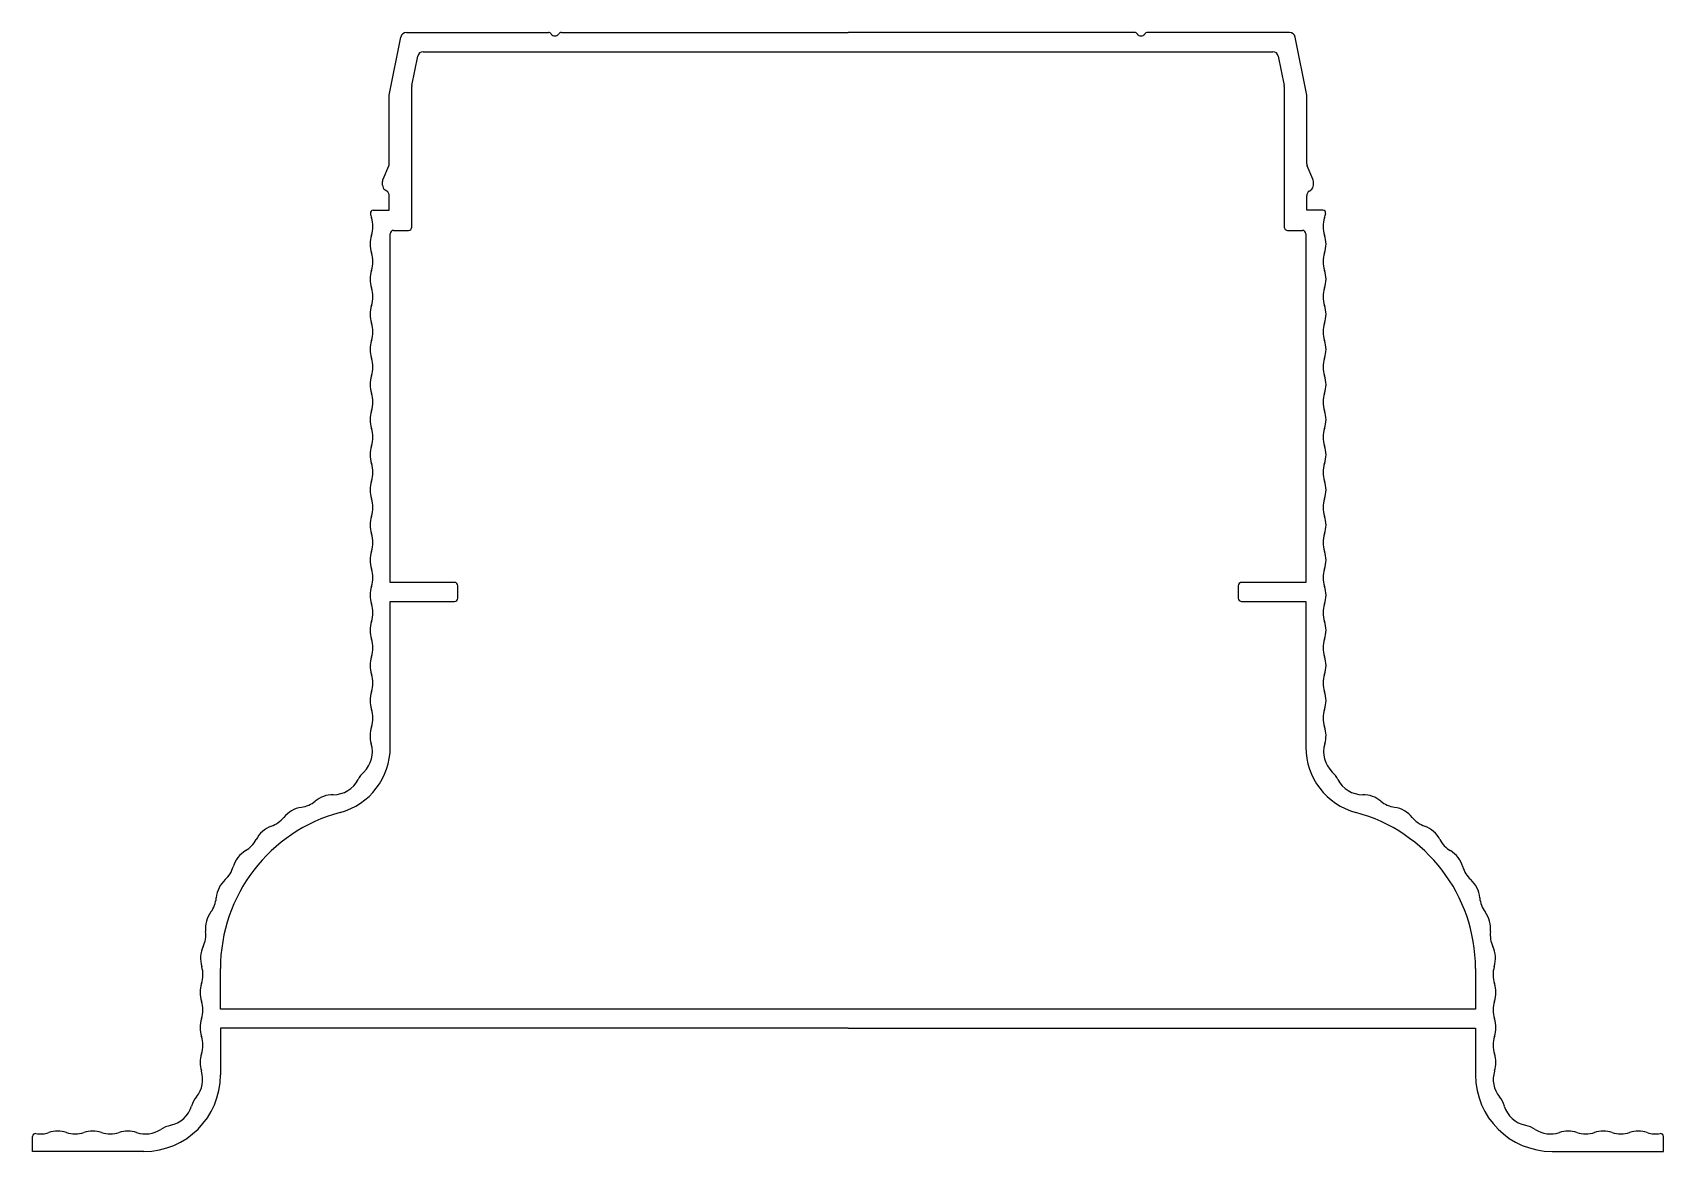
# Model space of a CAD drawing. Extents: x 2311 to 2456, y 1450 to 1550.
import ezdxf

# ---------------------------------------------------------------- set-up
doc = ezdxf.new("R2010")
doc.units = 0
doc.layers.get('0').update_dxf_attribs({"linetype": 'CONTINUOUS'})

msp = doc.modelspace()

# ---------------------------------------------------------------- linework, layer by layer
for p, q in [((2343.12, 1544.39), (2344.16, 1549.54)), ((2344.65, 1549.95), (2357.28, 1549.95)), ((2358.43, 1549.95), (2383.91, 1549.95)), ((2409.39, 1549.95), (2383.91, 1549.95)), ((2423.17, 1549.95), (2410.54, 1549.95)), ((2424.7, 1544.39), (2423.66, 1549.54)), ((2345.13, 1545.25), (2345.65, 1547.84)), ((2346.14, 1548.25), (2421.68, 1548.25)), ((2422.17, 1547.84), (2422.69, 1545.25)), ((2343.12, 1538.29), (2343.12, 1544.39)), ((2345.12, 1532.66), (2345.12, 1545.15)), ((2422.7, 1545.15), (2422.7, 1532.66)), ((2424.7, 1538.29), (2424.7, 1544.39)), ((2342.57, 1536.91), (2343.08, 1538.09)), ((2425.25, 1536.91), (2424.74, 1538.09)), ((2342.52, 1536.37), (2342.52, 1536.72)), ((2342.9, 1535.86), (2342.75, 1535.95)), ((2424.92, 1535.86), (2425.07, 1535.95)), ((2425.29, 1536.37), (2425.29, 1536.72)), ((2341.69, 1534.16), (2343.12, 1534.16)), ((2343.12, 1534.16), (2343.12, 1535.44)), ((2424.69, 1534.16), (2424.69, 1535.44)), ((2426.13, 1534.16), (2424.69, 1534.16)), ((2343.21, 1501.06), (2343.21, 1532.06)), ((2343.51, 1532.36), (2344.82, 1532.36)), ((2423, 1532.36), (2424.31, 1532.36)), ((2424.61, 1532.06), (2424.61, 1501.06)), ((2348.91, 1501.06), (2343.21, 1501.06)), ((2349.21, 1499.66), (2349.21, 1500.76)), ((2418.61, 1500.76), (2418.61, 1499.66)), ((2424.61, 1501.06), (2418.91, 1501.06)), ((2343.21, 1486.4), (2343.21, 1499.36)), ((2343.21, 1499.36), (2348.91, 1499.36)), ((2418.91, 1499.36), (2424.61, 1499.36)), ((2424.61, 1499.36), (2424.61, 1486.4)), ((2328.11, 1463.11), (2328.11, 1466.73)), ((2439.71, 1466.73), (2439.71, 1463.11)), ((2439.71, 1463.11), (2328.11, 1463.11)), ((2328.11, 1461.41), (2328.11, 1457.26)), ((2383.91, 1461.41), (2328.11, 1461.41)), ((2383.91, 1461.41), (2439.71, 1461.41)), ((2439.71, 1461.41), (2439.71, 1457.26)), ((2311.41, 1450.46), (2311.41, 1451.79)), ((2456.41, 1450.46), (2456.41, 1451.79)), ((2321.31, 1450.46), (2311.41, 1450.46)), ((2446.51, 1450.46), (2456.41, 1450.46))]:
    msp.add_line(p, q)
for centre, radius, start, end in [((2344.65, 1549.45), 0.5, 90, 168.6007), ((2357.28, 1549.65), 0.3, 35.1037, 90), ((2357.85, 1550.05), 0.4, 215.1037, 324.8963), ((2358.43, 1549.65), 0.3, 90, 144.8963), ((2409.39, 1549.65), 0.3, 35.1037, 90), ((2409.96, 1550.05), 0.4, 215.1037, 324.8963), ((2410.54, 1549.65), 0.3, 90, 144.8963), ((2423.17, 1549.45), 0.5, 11.3993, 90), ((2346.14, 1547.75), 0.5, 90, 168.6007), ((2421.68, 1547.75), 0.5, 11.3993, 90), ((2345.62, 1545.15), 0.5, 168.6007, 180), ((2422.2, 1545.15), 0.5, 0, 11.3993), ((2342.62, 1538.29), 0.5, 336.4943, 0), ((2425.2, 1538.29), 0.5, 180, 203.5057), ((2343.02, 1536.72), 0.5, 156.4943, 180), ((2343.02, 1536.37), 0.5, 180, 236.6249), ((2342.62, 1535.44), 0.5, 0, 56.6249), ((2425.19, 1535.44), 0.5, 123.3751, 180), ((2424.79, 1536.37), 0.5, 303.3751, 0), ((2424.79, 1536.72), 0.5, 0, 23.5057), ((2341.69, 1533.91), 0.25, 90, 189.0489), ((2426.13, 1533.91), 0.25, 350.9511, 90), ((2343.91, 1534.26), 2.5, 189.0489, 198.194), ((2339.16, 1532.7), 2.5, 341.806, 18.194), ((2344.82, 1532.66), 0.3, 270, 360), ((2423, 1532.66), 0.3, 180, 270), ((2428.66, 1532.7), 2.5, 161.806, 198.194), ((2423.91, 1534.26), 2.5, 341.806, 350.9511), ((2343.91, 1531.14), 2.5, 161.806, 198.194), ((2343.51, 1532.06), 0.3, 90, 180), ((2424.31, 1532.06), 0.3, 0, 90), ((2423.91, 1531.14), 2.5, 341.806, 18.194), ((2339.16, 1529.58), 2.5, 341.806, 18.194), ((2428.66, 1529.58), 2.5, 161.806, 198.194), ((2343.91, 1528.02), 2.5, 161.806, 198.194), ((2423.91, 1528.02), 2.5, 341.806, 18.194), ((2339.16, 1526.46), 2.5, 341.806, 18.194), ((2428.66, 1526.46), 2.5, 161.806, 198.194), ((2343.91, 1524.9), 2.5, 161.806, 198.194), ((2423.91, 1524.9), 2.5, 341.806, 18.194), ((2339.16, 1523.34), 2.5, 341.806, 18.194), ((2428.66, 1523.34), 2.5, 161.806, 198.194), ((2343.91, 1521.78), 2.5, 161.806, 198.194), ((2423.91, 1521.78), 2.5, 341.806, 18.194), ((2339.16, 1520.21), 2.5, 341.806, 18.194), ((2428.66, 1520.21), 2.5, 161.806, 198.194), ((2343.91, 1518.65), 2.5, 161.806, 198.194), ((2423.91, 1518.65), 2.5, 341.806, 18.194), ((2339.16, 1517.09), 2.5, 341.806, 18.194), ((2428.66, 1517.09), 2.5, 161.806, 198.194), ((2343.91, 1515.53), 2.5, 161.806, 198.194), ((2423.91, 1515.53), 2.5, 341.806, 18.194), ((2339.16, 1513.97), 2.5, 341.806, 18.194), ((2428.66, 1513.97), 2.5, 161.806, 198.194), ((2343.91, 1512.41), 2.5, 161.806, 198.194), ((2423.91, 1512.41), 2.5, 341.806, 18.194), ((2339.16, 1510.85), 2.5, 341.806, 18.194), ((2428.66, 1510.85), 2.5, 161.806, 198.194), ((2343.91, 1509.29), 2.5, 161.806, 198.194), ((2423.91, 1509.29), 2.5, 341.806, 18.194), ((2339.16, 1507.72), 2.5, 341.806, 18.194), ((2428.66, 1507.72), 2.5, 161.806, 198.194), ((2343.91, 1506.16), 2.5, 161.806, 198.194), ((2423.91, 1506.16), 2.5, 341.806, 18.194), ((2339.16, 1504.6), 2.5, 341.806, 18.194), ((2428.66, 1504.6), 2.5, 161.806, 198.194), ((2343.91, 1503.04), 2.5, 161.806, 198.194), ((2423.91, 1503.04), 2.5, 341.806, 18.194), ((2339.16, 1501.48), 2.5, 341.806, 18.194), ((2428.66, 1501.48), 2.5, 161.806, 198.194), ((2343.91, 1499.92), 2.5, 161.806, 198.194), ((2348.91, 1500.76), 0.3, 0, 90), ((2418.91, 1500.76), 0.3, 90, 180), ((2423.91, 1499.92), 2.5, 341.806, 18.194), ((2348.91, 1499.66), 0.3, 270, 360), ((2418.91, 1499.66), 0.3, 180, 270), ((2339.16, 1498.36), 2.5, 341.806, 18.194), ((2428.66, 1498.36), 2.5, 161.806, 198.194), ((2343.91, 1496.8), 2.5, 161.806, 198.194), ((2423.91, 1496.8), 2.5, 341.806, 18.194), ((2339.16, 1495.24), 2.5, 341.806, 18.194), ((2428.66, 1495.24), 2.5, 161.806, 198.194), ((2343.91, 1493.67), 2.5, 161.806, 198.194), ((2423.91, 1493.67), 2.5, 341.806, 18.194), ((2339.16, 1492.11), 2.5, 341.806, 18.194), ((2428.66, 1492.11), 2.5, 161.806, 198.194), ((2343.91, 1490.55), 2.5, 161.806, 198.194), ((2423.91, 1490.55), 2.5, 341.806, 18.194), ((2339.16, 1488.99), 2.5, 341.806, 18.194), ((2428.66, 1488.99), 2.5, 161.806, 198.194), ((2343.91, 1487.43), 2.5, 161.806, 196.6246), ((2423.91, 1487.43), 2.5, 343.3754, 18.194), ((2337.21, 1486.4), 6, 284.9542, 0), ((2339.12, 1486), 2.5, 313.8187, 16.6246), ((2430.61, 1486.4), 6, 180, 255.0458), ((2428.7, 1486), 2.5, 163.3754, 226.1813), ((2338.14, 1484.68), 2.5, 269.932, 332.7526), ((2342.58, 1482.39), 2.5, 133.8187, 152.7526), ((2425.24, 1482.39), 2.5, 27.2474, 46.1813), ((2429.68, 1484.68), 2.5, 207.2474, 270.068), ((2338.13, 1479.68), 2.5, 89.932, 129.729), ((2429.69, 1479.68), 2.5, 50.271, 90.068), ((2342.46, 1466.73), 14.35, 104.9542, 180), ((2335.68, 1478.58), 2.5, 98.5646, 141.0212), ((2334.94, 1483.53), 2.5, 278.5646, 309.729), ((2425.35, 1466.73), 14.35, 0, 75.0458), ((2432.88, 1483.53), 2.5, 230.271, 261.4354), ((2432.14, 1478.58), 2.5, 38.9788, 81.4354), ((2333.49, 1477.02), 2.5, 109.8568, 152.3135), ((2331.79, 1481.73), 2.5, 289.8568, 321.0212), ((2436.02, 1481.73), 2.5, 218.9788, 250.1432), ((2434.33, 1477.02), 2.5, 27.6865, 70.1432), ((2329.06, 1479.35), 2.5, 301.1491, 332.3135), ((2438.75, 1479.35), 2.5, 207.6865, 238.8509), ((2331.65, 1475.07), 2.5, 121.1491, 163.6057), ((2436.17, 1475.07), 2.5, 16.3943, 58.8509), ((2330.23, 1472.79), 2.5, 132.4413, 174.8979), ((2326.85, 1476.48), 2.5, 312.4413, 343.6057), ((2440.96, 1476.48), 2.5, 196.3943, 227.5587), ((2437.59, 1472.79), 2.5, 5.1021, 47.5587), ((2329.28, 1470.28), 2.5, 143.7335, 186.1901), ((2325.25, 1473.23), 2.5, 323.7335, 354.8979), ((2442.57, 1473.23), 2.5, 185.1021, 216.2665), ((2438.54, 1470.28), 2.5, 353.8099, 36.2665), ((2324.31, 1469.74), 2.5, 335.0257, 6.1901), ((2443.51, 1469.74), 2.5, 173.8099, 204.9743), ((2328.84, 1467.63), 2.5, 155.0257, 197.0921), ((2438.98, 1467.63), 2.5, 342.9079, 24.9743), ((2324.06, 1466.16), 2.5, 341.8051, 17.0921), ((2443.76, 1466.16), 2.5, 162.9079, 198.1949), ((2328.81, 1464.6), 2.5, 161.8051, 198.1949), ((2439.01, 1464.6), 2.5, 341.8051, 18.1949), ((2324.06, 1463.03), 2.5, 341.8051, 18.1949), ((2443.76, 1463.03), 2.5, 161.8051, 198.1949), ((2328.81, 1461.47), 2.5, 161.8051, 198.1949), ((2439.01, 1461.47), 2.5, 341.8051, 18.1949), ((2324.06, 1459.91), 2.5, 341.8051, 18.1949), ((2443.76, 1459.91), 2.5, 161.8051, 198.1949), ((2328.81, 1458.35), 2.5, 161.8051, 197.1664), ((2439.01, 1458.35), 2.5, 342.8336, 18.1949), ((2321.31, 1457.26), 6.8, 270, 360), ((2324.03, 1456.87), 2.5, 321.3961, 17.1664), ((2446.51, 1457.26), 6.8, 180, 270), ((2443.78, 1456.87), 2.5, 162.8336, 218.6039), ((2323.16, 1455.23), 2.5, 281.8057, 342.8656), ((2327.94, 1453.75), 2.5, 141.3961, 162.8656), ((2439.88, 1453.75), 2.5, 17.1344, 38.6039), ((2444.65, 1455.23), 2.5, 197.1344, 258.1943), ((2311.66, 1451.79), 0.25, 81.4307, 180), ((2312.07, 1454.51), 2.5, 261.4307, 288.194), ((2313.63, 1449.76), 2.5, 71.806, 108.194), ((2315.19, 1454.51), 2.5, 251.806, 288.194), ((2316.75, 1449.76), 2.5, 71.806, 108.194), ((2318.32, 1454.51), 2.5, 251.806, 288.194), ((2319.88, 1449.76), 2.5, 71.8051, 108.194), ((2321.44, 1454.51), 2.5, 251.8051, 303.341), ((2324.19, 1450.33), 2.5, 101.8057, 123.341), ((2443.63, 1450.33), 2.5, 56.659, 78.1943), ((2446.38, 1454.51), 2.5, 236.659, 288.1949), ((2447.94, 1449.76), 2.5, 71.806, 108.1949), ((2449.5, 1454.51), 2.5, 251.806, 288.194), ((2451.06, 1449.76), 2.5, 71.806, 108.194), ((2452.62, 1454.51), 2.5, 251.806, 288.194), ((2454.18, 1449.76), 2.5, 71.806, 108.194), ((2455.75, 1454.51), 2.5, 251.806, 278.5693), ((2456.16, 1451.79), 0.25, 0, 98.5693)]:
    msp.add_arc(centre, radius, start, end)

doc.saveas('drawing.dxf')
